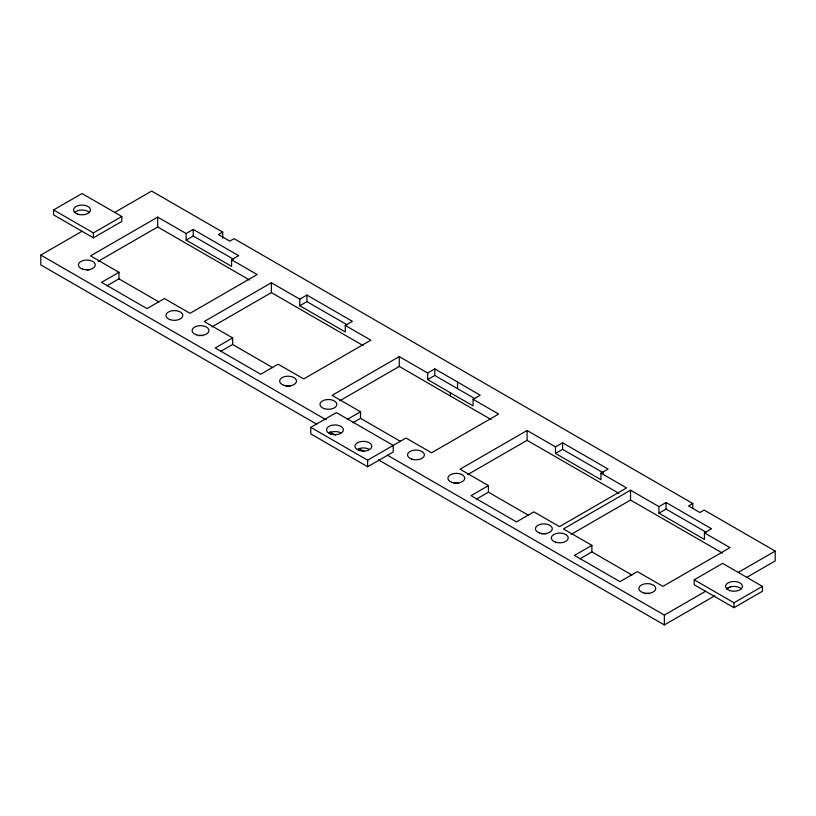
<?xml version="1.0" encoding="UTF-8"?>
<svg xmlns="http://www.w3.org/2000/svg" width="816" height="816" viewBox="0 0 816 816"><rect width="100%" height="100%" fill="white"/><g stroke="black" fill="none" stroke-linecap="round" stroke-linejoin="round"><path stroke-width="1.22" d="M53.591 209.947L82.008 193.535L121.798 216.505L121.798 221.432L93.381 237.844L53.591 214.873L53.591 209.947L93.381 232.917L121.798 216.505M316.71 424.208L40.8 264.914L40.8 255.071L82.008 231.275M114.77 212.364L151.643 191.077L222.697 232.101L222.697 238.252M186.109 233.529L186.109 240.088L231.581 266.342L231.581 259.784L238.69 255.683L193.219 229.429L186.109 233.529L157.692 217.117L90.535 255.887L118.952 272.299L118.952 278.858L159.018 301.991M98.246 261.283L157.692 226.96L249.512 279.98M118.952 272.299L101.541 282.356L147.013 308.601L164.434 298.554L190.006 313.324L257.162 274.553L231.581 259.784M106.988 285.773L118.952 278.858M186.109 240.088L193.219 235.987L233.274 259.121M222.697 232.101L218.433 234.559L229.796 241.118L234.059 238.66L692.784 503.503L692.784 508.419M299.798 299.166L299.798 305.725L345.27 331.979L345.27 325.411L352.369 321.31L306.898 295.055L299.798 299.166L271.371 282.754L204.214 321.524L232.642 337.936L232.642 344.495L272.697 367.628M211.925 326.92L271.371 292.597L363.191 345.607M232.642 337.936L215.23 347.983L260.702 374.238L278.113 364.191L303.695 378.95L370.841 340.18L345.27 325.411M220.667 351.41L232.642 344.495M299.798 305.725L306.898 301.624L346.963 324.748M457.531 388.589L457.531 382.021L434.795 368.893L427.686 373.004L399.269 356.592L332.112 395.362L360.529 411.774L360.529 418.333L400.595 441.466M339.813 400.758L399.269 366.435L490.967 419.475M310.794 427.36L336.376 412.59L393.22 445.403L393.22 451.972L367.639 466.742L310.794 433.918L310.794 427.36L367.639 460.173L406.001 438.029L431.582 452.788L498.658 414.069L473.076 399.299L473.076 405.868L450.34 392.741L427.686 379.562L427.686 373.004M347.473 419.312L360.529 411.774M352.91 422.729L360.529 418.333M427.686 379.562L434.795 375.462L434.795 368.893M457.531 382.021L480.185 395.199L473.076 399.299M555.512 446.893L555.512 453.451L600.984 479.706L600.984 473.147L608.083 469.047L562.612 442.792L555.512 446.893L527.085 430.481L460.02 469.21L488.437 485.612L488.437 492.181L528.493 515.304M467.711 474.606L527.085 440.324L618.905 493.343M488.437 485.612L471.026 495.669L516.497 521.924L533.909 511.867L559.49 526.636L626.555 487.917L600.984 473.147M476.462 499.086L488.437 492.181M555.512 453.451L562.612 449.351L603.758 473.107M658.961 506.614L658.961 513.182L704.432 539.437L704.432 532.868L711.542 528.768L666.06 502.513L658.961 506.614L630.544 490.212L563.468 528.931L591.886 545.343L591.886 551.902L631.951 575.035M571.159 534.337L630.544 500.055L722.364 553.064M591.886 545.343L574.474 555.4L619.946 581.645L637.357 571.598L662.939 586.367L730.014 547.638L704.432 532.868M579.911 558.817L591.886 551.902M658.961 513.182L666.06 509.082L706.126 532.205M692.784 503.503L688.52 505.961L699.883 512.53L704.147 510.061L775.2 551.086L775.2 560.929L746.671 577.402M694.202 579.799L722.619 563.387L762.409 586.367L762.409 591.284L733.992 607.696L694.202 584.725L694.202 579.799L733.992 602.769L762.409 586.367M387.529 455.257L664.357 615.08L705.565 591.284M738.327 572.373L775.2 551.086M378.512 459.898L664.357 624.923L714.836 595.782M726.913 588.805L731.299 586.276M434.795 375.462L474.769 398.636M40.8 255.071L326.278 419.893M329.96 431.858L335.478 435.04M358.652 448.423L364.171 451.605M733.992 602.769L733.992 607.696M666.06 502.513L666.06 509.082M664.357 615.08L664.357 624.923M630.544 490.212L630.544 500.055M562.612 442.792L562.612 449.351M527.085 430.481L527.085 440.324M450.422 392.69L450.34 396.015M399.269 356.592L399.269 366.435M367.639 460.173L367.639 466.742M306.898 295.055L306.898 301.624M271.371 282.754L271.371 292.597M193.219 229.429L193.219 235.987M157.692 217.117L157.692 226.96M93.381 232.917L93.381 237.844M285.875 386.223A8.435 4.876 0 0 1 290.241 386.223M198.339 335.682A8.435 4.876 0 0 1 202.705 335.682M86.843 269.882A8.435 4.876 0 0 1 89.026 270.055M454.135 483.368A8.435 4.876 0 0 1 458.5 483.368M541.671 533.909A8.435 4.876 0 0 1 546.037 533.909M645.119 593.63A8.435 4.876 0 0 1 649.495 593.63M726.679 588.846A8.435 4.876 0 0 1 741.295 588.846M74.705 212.435A8.435 4.876 0 0 1 89.321 212.435M357.408 449.351A8.435 4.876 0 0 1 369.342 449.351M328.981 432.939A8.435 4.876 0 0 1 340.925 432.939M82.62 269.137A8.435 4.876 0 0 0 95.278 264.914A8.435 4.876 0 0 0 82.62 260.692A8.435 4.876 0 0 0 82.62 269.137M196.299 334.764A8.435 4.876 0 0 0 208.967 330.551A8.435 4.876 0 0 0 196.299 326.329A8.435 4.876 0 0 0 196.299 334.764M170.156 319.678A8.435 4.876 0 0 0 182.815 315.455A8.435 4.876 0 0 0 170.156 311.233A8.435 4.876 0 0 0 170.156 319.678M283.835 385.305A8.435 4.876 0 0 0 296.504 381.082A8.435 4.876 0 0 0 283.835 376.87A8.435 4.876 0 0 0 283.835 385.305M324.197 408.612A8.435 4.876 0 0 0 336.855 404.389A8.435 4.876 0 0 0 324.197 400.166A8.435 4.876 0 0 0 324.197 408.612M411.733 459.143A8.435 4.876 0 0 0 424.391 454.93A8.435 4.876 0 0 0 411.733 450.707A8.435 4.876 0 0 0 411.733 459.143M539.631 532.991A8.435 4.876 0 0 0 552.299 528.768A8.435 4.876 0 0 0 539.631 524.545A8.435 4.876 0 0 0 539.631 532.991M452.105 482.45A8.435 4.876 0 0 0 464.763 478.227A8.435 4.876 0 0 0 452.105 474.014A8.435 4.876 0 0 0 452.105 482.45M555.553 542.181A8.435 4.876 0 0 0 568.211 537.958A8.435 4.876 0 0 0 555.553 533.735A8.435 4.876 0 0 0 555.553 542.181M643.09 592.712A8.435 4.876 0 0 0 655.748 588.499A8.435 4.876 0 0 0 643.09 584.276A8.435 4.876 0 0 0 643.09 592.712M729.769 590.58A8.435 4.876 0 0 0 742.427 586.367A8.435 4.876 0 0 0 729.769 582.145A8.435 4.876 0 0 0 729.769 590.58M77.785 214.169A8.435 4.876 0 0 0 90.454 209.947A8.435 4.876 0 0 0 77.785 205.724A8.435 4.876 0 0 0 77.785 214.169M359.152 450.452A8.435 4.876 0 0 0 371.81 446.23A8.435 4.876 0 0 0 359.152 442.007A8.435 4.876 0 0 0 359.152 450.452M330.735 434.041A8.435 4.876 0 0 0 343.393 429.818A8.435 4.876 0 0 0 330.735 425.595A8.435 4.876 0 0 0 330.735 434.041"/></g></svg>
